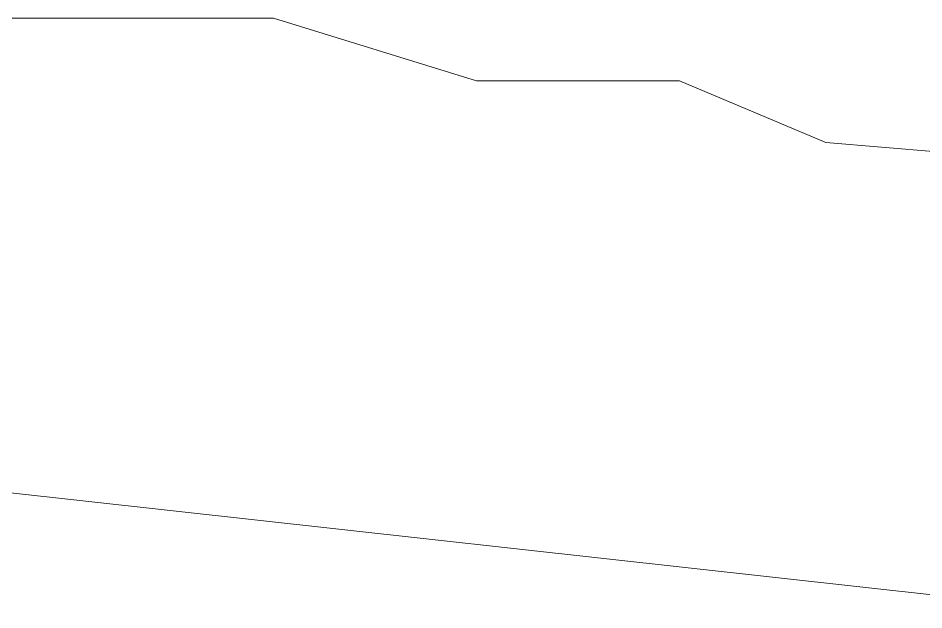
# Model space of a CAD drawing. Header units: millimetres. Extents: x 235 to 418, y 139 to 274.
# Drawn here: x 279.84 to 307.38, y 256.21 to 274.19 of the extents above; entities that cross this region are included whole.
import ezdxf

# ---------------------------------------------------------------- set-up
doc = ezdxf.new("R2010")
doc.units = ezdxf.units.MM
doc.header["$LTSCALE"] = 0.01
doc.layers.add('terreno', color=7, linetype='Continuous', lineweight=9)

msp = doc.modelspace()

# ---------------------------------------------------------------- linework, layer by layer
at = {"layer": 'terreno'}
for p, q in [((287.604, 274.186), (279.374, 274.186)), ((293.777, 272.285), (287.604, 274.186)), ((299.95, 272.285), (293.777, 272.285)), ((304.403, 270.405), (299.95, 272.285)), ((307.789, 270.129), (304.403, 270.405)), ((311.729, 256.209), (253.964, 262.602))]:
    msp.add_line(p, q, dxfattribs=at)

doc.saveas('drawing.dxf')
